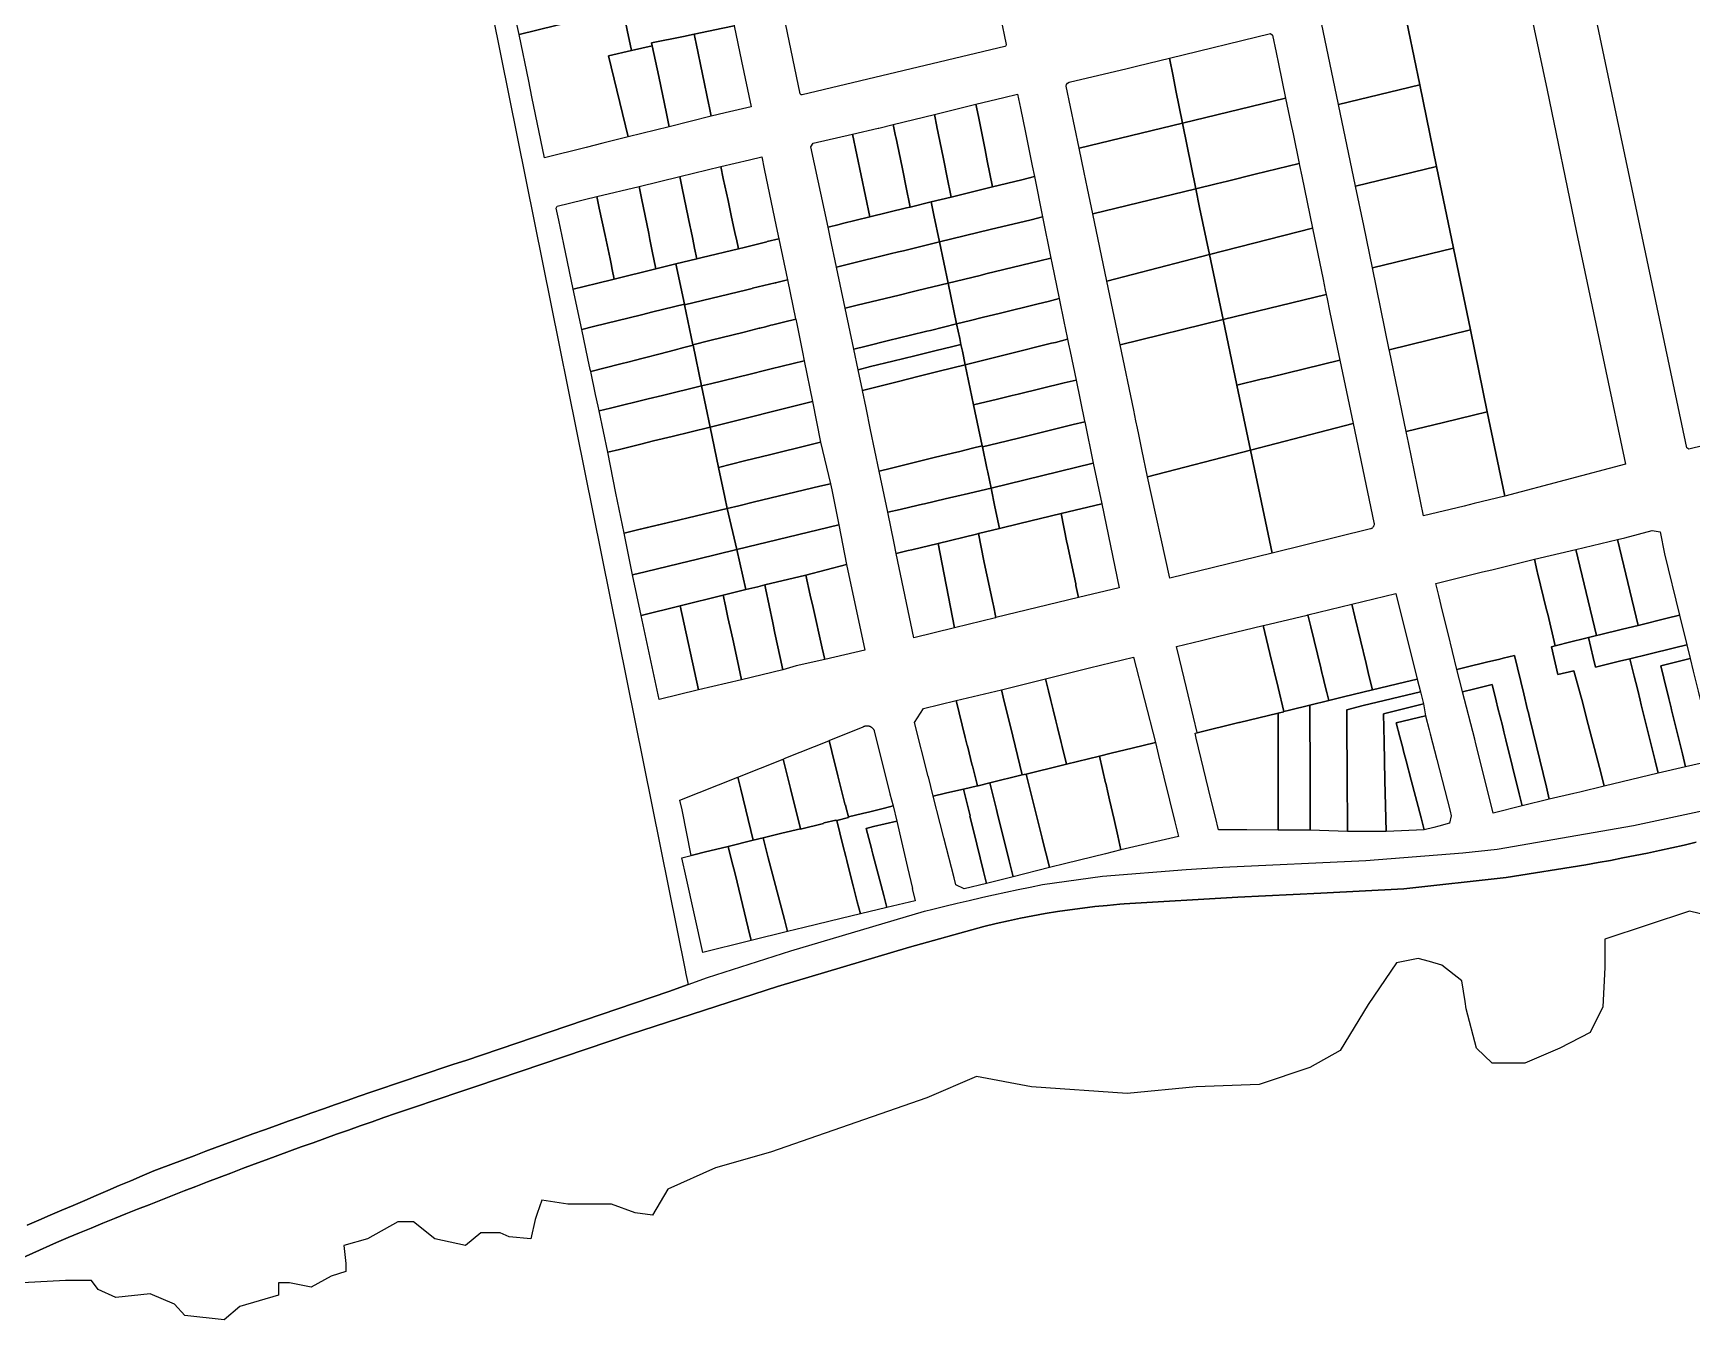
# Model space of a CAD drawing. Header units: metres. Extents: x 3 to 1005126, y 39 to 4383651.
# Drawn here: x 493170.4 to 493568.1, y 4356924.1 to 4357232.5 of the extents above; entities that cross this region are included whole.
import ezdxf

# ---------------------------------------------------------------- set-up
doc = ezdxf.new("R2010")
doc.units = ezdxf.units.M
doc.header["$MEASUREMENT"] = 0
doc.layers.add('TM_Llucmajor', color=7, linetype='Continuous')

msp = doc.modelspace()

# ---------------------------------------------------------------- linework, layer by layer
at = {"layer": 'TM_Llucmajor', "linetype": 'Continuous', "flags": 128}
for points in [[(493268.39, 4357297.29), (493326.8, 4357007.51), (493326.84, 4357007.32), (493327.44, 4357004.43), (493322.78, 4357002.75), (493274.13, 4356986.26), (493271.28, 4356985.32), (493268.43, 4356984.38), (493265.58, 4356983.44), (493262.74, 4356982.49), (493259.89, 4356981.53), (493257.05, 4356980.57), (493254.21, 4356979.6), (493251.37, 4356978.63), (493248.54, 4356977.65), (493245.7, 4356976.67), (493242.87, 4356975.68), (493240.04, 4356974.69), (493237.21, 4356973.69), (493234.38, 4356972.69), (493231.56, 4356971.68), (493228.73, 4356970.67), (493225.91, 4356969.65), (493223.09, 4356968.62), (493220.28, 4356967.59), (493217.46, 4356966.56), (493214.64, 4356965.52), (493211.83, 4356964.47), (493209.02, 4356963.42), (493206.22, 4356962.37), (493203.41, 4356961.31), (493200.6, 4356960.24), (493199.34, 4356959.76), (493196.57, 4356958.59), (493193.81, 4356957.41), (493191.05, 4356956.24), (493188.29, 4356955.06), (493185.53, 4356953.88), (493182.78, 4356952.7), (493180.02, 4356951.51), (493177.27, 4356950.33), (493174.51, 4356949.13), (493171.76, 4356947.94), (493169.01, 4356946.75)], [(493390.09, 4357295.4), (493403.68, 4357229.74), (493403.69, 4357229.6), (493403.64, 4357229.45), (493403.53, 4357229.34), (493403.38, 4357229.27), (493354.76, 4357217.67), (493354.61, 4357217.67), (493354.46, 4357217.73), (493354.34, 4357217.83), (493354.28, 4357217.98), (493341.65, 4357278.86)], [(493169.01, 4356946.75), (493171.76, 4356947.94), (493174.51, 4356949.13), (493177.27, 4356950.33), (493180.02, 4356951.51), (493182.78, 4356952.7), (493185.53, 4356953.88), (493188.29, 4356955.06), (493191.05, 4356956.24), (493193.81, 4356957.41), (493196.57, 4356958.59), (493199.34, 4356959.76), (493200.6, 4356960.24), (493203.41, 4356961.31), (493206.22, 4356962.37), (493209.02, 4356963.42), (493211.83, 4356964.47), (493214.64, 4356965.52), (493217.46, 4356966.56), (493220.28, 4356967.59), (493223.09, 4356968.62), (493225.91, 4356969.65), (493228.73, 4356970.67), (493231.56, 4356971.68), (493234.38, 4356972.69), (493237.21, 4356973.69), (493240.04, 4356974.69), (493242.87, 4356975.68), (493245.7, 4356976.67), (493248.54, 4356977.65), (493251.37, 4356978.63), (493254.21, 4356979.6), (493257.05, 4356980.57), (493259.89, 4356981.53), (493262.74, 4356982.49), (493265.58, 4356983.44), (493268.43, 4356984.38), (493271.28, 4356985.32), (493274.13, 4356986.26), (493322.78, 4357002.75), (493332.08, 4357006.11), (493352.09, 4357012.55), (493384.08, 4357022), (493386.07, 4357022.51), (493388.98, 4357023.23), (493391.9, 4357023.94), (493394.82, 4357024.62), (493397.74, 4357025.3), (493398.12, 4357025.38), (493400.67, 4357025.95), (493403.6, 4357026.59), (493406.54, 4357027.21), (493409.48, 4357027.81), (493412.42, 4357028.4), (493426.81, 4357030.41), (493446.87, 4357032.02), (493455.63, 4357032.55), (493489.89, 4357034.18), (493513.13, 4357036.01), (493521.43, 4357036.93), (493554.11, 4357042.54), (493576.46, 4357047.38)], [(493569.12, 4357038.55), (493566.2, 4357037.88), (493563.27, 4357037.22), (493560.34, 4357036.58), (493557.41, 4357035.96), (493554.47, 4357035.36), (493551.53, 4357034.78), (493548.58, 4357034.21), (493545.63, 4357033.66), (493542.68, 4357033.13), (493523.57, 4357030.13), (493498.99, 4357027.38), (493479.15, 4357026.31), (493459.23, 4357025.41), (493431.97, 4357023.77), (493430.9, 4357023.69), (493427.91, 4357023.42), (493424.93, 4357023.12), (493421.95, 4357022.77), (493418.98, 4357022.37), (493416.01, 4357021.93), (493413.05, 4357021.45), (493410.09, 4357020.92), (493407.15, 4357020.35), (493404.21, 4357019.73), (493401.29, 4357019.07), (493398.37, 4357018.37), (493380.51, 4357013.39), (493348.83, 4357003.95), (493313.64, 4356992.54), (493276.55, 4356979.97), (493274.38, 4356979.26), (493271.53, 4356978.32), (493268.69, 4356977.37), (493265.84, 4356976.42), (493263, 4356975.46), (493260.16, 4356974.49), (493257.32, 4356973.52), (493254.49, 4356972.54), (493251.65, 4356971.55), (493248.82, 4356970.56), (493245.99, 4356969.57), (493243.16, 4356968.57), (493240.34, 4356967.56), (493237.52, 4356966.54), (493234.7, 4356965.52), (493231.88, 4356964.49), (493229.06, 4356963.46), (493226.25, 4356962.42), (493223.43, 4356961.37), (493220.63, 4356960.32), (493217.82, 4356959.26), (493215.01, 4356958.2), (493212.21, 4356957.12), (493209.41, 4356956.05), (493206.61, 4356954.97), (493203.82, 4356953.88), (493201.03, 4356952.78), (493198.23, 4356951.68), (493195.45, 4356950.57), (493192.66, 4356949.46), (493189.88, 4356948.34), (493187.1, 4356947.21), (493184.32, 4356946.08), (493181.54, 4356944.94), (493178.77, 4356943.8), (493176, 4356942.65), (493153.2, 4356932.38)], [(493153.2, 4356932.38), (493176, 4356942.65), (493178.77, 4356943.8), (493181.54, 4356944.94), (493184.32, 4356946.08), (493187.1, 4356947.21), (493189.88, 4356948.34), (493192.66, 4356949.46), (493195.45, 4356950.57), (493198.23, 4356951.68), (493201.03, 4356952.78), (493203.82, 4356953.88), (493206.61, 4356954.97), (493209.41, 4356956.05), (493212.21, 4356957.12), (493215.01, 4356958.2), (493217.82, 4356959.26), (493220.63, 4356960.32), (493223.43, 4356961.37), (493226.25, 4356962.42), (493229.06, 4356963.46), (493231.88, 4356964.49), (493234.7, 4356965.52), (493237.52, 4356966.54), (493240.34, 4356967.56), (493243.16, 4356968.57), (493245.99, 4356969.57), (493248.82, 4356970.56), (493251.65, 4356971.55), (493254.49, 4356972.54), (493257.32, 4356973.52), (493260.16, 4356974.49), (493263, 4356975.46), (493265.84, 4356976.42), (493268.69, 4356977.37), (493271.53, 4356978.32), (493274.38, 4356979.26), (493276.55, 4356979.97), (493313.64, 4356992.54), (493348.83, 4357003.95), (493380.51, 4357013.39), (493398.37, 4357018.37), (493401.29, 4357019.07), (493404.21, 4357019.73), (493407.15, 4357020.35), (493410.09, 4357020.92), (493413.05, 4357021.45), (493416.01, 4357021.93), (493418.98, 4357022.37), (493421.95, 4357022.77), (493424.93, 4357023.12), (493427.91, 4357023.42), (493430.9, 4357023.69), (493431.97, 4357023.77), (493459.23, 4357025.41), (493479.15, 4357026.31), (493498.99, 4357027.38), (493523.57, 4357030.13), (493542.68, 4357033.13), (493545.63, 4357033.66), (493548.58, 4357034.21), (493551.53, 4357034.78), (493554.47, 4357035.36), (493557.41, 4357035.96), (493560.34, 4357036.58), (493563.27, 4357037.22), (493566.2, 4357037.88), (493569.12, 4357038.55)], [(493571.79, 4357021.01), (493567.52, 4357022.07), (493547.25, 4357015.33), (493547.25, 4357008.56), (493546.71, 4356999.13), (493543.69, 4356992.91), (493536.4, 4356989.18), (493528.04, 4356985.62), (493520.21, 4356985.62), (493516.48, 4356989.18), (493513.99, 4356998.61), (493513.71, 4357000.39), (493512.92, 4357005.37), (493508.12, 4357009.1), (493505.15, 4357009.94), (493502.43, 4357010.7), (493497.27, 4357009.63), (493490.51, 4356999.67), (493483.75, 4356988.64), (493476.46, 4356984.55), (493464.36, 4356980.46), (493449.24, 4356979.93), (493432.7, 4356978.33), (493409.76, 4356979.93), (493396.59, 4356982.42), (493384.68, 4356977.26), (493347.15, 4356964.28), (493333.99, 4356960.54), (493322.6, 4356955.38), (493318.87, 4356949.16), (493314.78, 4356949.69), (493309.09, 4356951.83), (493298.59, 4356951.83), (493292.37, 4356952.72), (493291.28, 4356949.57), (493290.76, 4356948.09), (493289.7, 4356943.47), (493284.54, 4356944), (493282.4, 4356944.89), (493277.78, 4356944.89), (493274.05, 4356941.87), (493266.75, 4356943.47), (493261.6, 4356947.56), (493257.86, 4356947.56), (493250.57, 4356943.47), (493244.87, 4356941.87), (493245.41, 4356937.6), (493245.41, 4356935.64), (493241.85, 4356934.58), (493237.05, 4356931.91), (493231.89, 4356932.97), (493229.22, 4356932.97), (493229.22, 4356929.95), (493219.97, 4356927.28), (493216.24, 4356924.08), (493206.81, 4356925.15), (493204.32, 4356927.82), (493198.45, 4356930.31), (493190.27, 4356929.42), (493186, 4356931.37), (493184.4, 4356933.51), (493182.25, 4356933.51), (493178.18, 4356933.51), (493167.86, 4356932.97)]]:
    msp.add_lwpolyline(points, dxfattribs=at)
for points in [[(493494.67, 4357259.31), (493490.24, 4357280.34), (493518.98, 4357287.36), (493524.44, 4357261.36), (493528.22, 4357243.27), (493533.37, 4357218.82), (493540.38, 4357185.09), (493547.14, 4357153.01), (493552.13, 4357129.19), (493523.22, 4357121.51), (493519.02, 4357141.76), (493514.97, 4357161.35), (493510.93, 4357180.95), (493506.88, 4357200.54), (493502.84, 4357220.14), (493498.79, 4357239.73), (493494.67, 4357259.31)], [(493586.38, 4357281.41), (493591.93, 4357255.58), (493604.68, 4357194.39), (493614.74, 4357144.14), (493594.22, 4357139.3), (493588.26, 4357137.9), (493567.34, 4357132.74), (493566.89, 4357133.06), (493549.95, 4357213.22), (493537.76, 4357271), (493586.38, 4357281.41)], [(493308.48, 4357237.42), (493305.84, 4357236.77), (493302.28, 4357235.9), (493298.42, 4357234.96), (493295.74, 4357234.31), (493286.9, 4357232.15), (493286.3, 4357235.06), (493284.87, 4357241.92), (493287.57, 4357242.57), (493303.53, 4357246.4), (493309.77, 4357248.05), (493311.81, 4357238.23), (493310.54, 4357237.92), (493308.48, 4357237.42)], [(493312.86, 4357233.19), (493311.81, 4357238.23), (493318.31, 4357239.82), (493322.35, 4357240.81), (493333.94, 4357243.63), (493336.43, 4357244.24), (493338.5, 4357234.21), (493335.75, 4357233.65), (493328.87, 4357232.24), (493326.29, 4357231.71), (493318.68, 4357230.16), (493318.82, 4357229.49), (493313.87, 4357228.33), (493312.86, 4357233.19)], [(493308.48, 4357237.42), (493310.54, 4357237.92), (493311.81, 4357238.23), (493312.86, 4357233.19), (493313.87, 4357228.33), (493308.33, 4357227.03), (493313.08, 4357207.61), (493306.96, 4357206.12), (493302.98, 4357205.09), (493293.01, 4357202.63), (493289.99, 4357217.24), (493289.22, 4357220.96), (493286.9, 4357232.15), (493295.74, 4357234.31), (493298.42, 4357234.96), (493302.28, 4357235.9), (493305.84, 4357236.77), (493308.48, 4357237.42)], [(493483.35, 4357215.41), (493479.25, 4357235), (493498.79, 4357239.73), (493502.84, 4357220.14), (493483.35, 4357215.41)], [(493318.82, 4357229.49), (493318.68, 4357230.16), (493326.29, 4357231.71), (493328.87, 4357232.24), (493329.35, 4357229.97), (493332.38, 4357215.33), (493332.46, 4357214.95), (493332.98, 4357212.61), (493322.93, 4357210.01), (493322.26, 4357213.23), (493320.38, 4357222.12), (493318.82, 4357229.49)], [(493329.35, 4357229.97), (493328.87, 4357232.24), (493335.75, 4357233.65), (493338.5, 4357234.21), (493340.23, 4357225.76), (493342.57, 4357214.8), (493336.31, 4357213.37), (493332.98, 4357212.61), (493332.46, 4357214.95), (493332.38, 4357215.33), (493329.35, 4357229.97)], [(493445.94, 4357210.94), (493444.37, 4357218.74), (493443.69, 4357222.14), (493442.81, 4357226.5), (493467.07, 4357232.44), (493467.55, 4357232.02), (493468.41, 4357227.85), (493468.97, 4357225.16), (493470.68, 4357216.9), (493445.94, 4357210.94)], [(493313.08, 4357207.61), (493308.33, 4357227.03), (493313.87, 4357228.33), (493318.82, 4357229.49), (493320.38, 4357222.12), (493322.26, 4357213.23), (493322.93, 4357210.01), (493313.08, 4357207.61)], [(493421.15, 4357204.94), (493418.04, 4357219.79), (493418.14, 4357220.21), (493418.39, 4357220.54), (493418.78, 4357220.74), (493432.7, 4357224.03), (493435.25, 4357224.65), (493442.81, 4357226.5), (493443.69, 4357222.14), (493444.37, 4357218.74), (493445.94, 4357210.94), (493421.15, 4357204.94)], [(493487.44, 4357195.82), (493483.35, 4357215.41), (493502.84, 4357220.14), (493506.88, 4357200.54), (493487.44, 4357195.82)], [(493397.02, 4357212.51), (493396.43, 4357215.44), (493403.13, 4357217.08), (493406.44, 4357217.89), (493407.12, 4357214.54), (493408.3, 4357208.71), (493409.91, 4357200.71), (493410.44, 4357198.09), (493407.42, 4357197.35), (493400.41, 4357195.63), (493399.15, 4357201.86), (493398.62, 4357204.56), (493397.02, 4357212.51)], [(493449.12, 4357195.18), (493445.94, 4357210.94), (493470.68, 4357216.9), (493471.94, 4357210.82), (493472.46, 4357208.32), (493473.92, 4357201.24), (493463.35, 4357198.66), (493456.79, 4357197.05), (493454.07, 4357196.39), (493449.12, 4357195.18)], [(493377.22, 4357207.65), (493377.19, 4357207.8), (493376.61, 4357210.59), (493386.5, 4357213.01), (493387.08, 4357210.15), (493387.1, 4357210.07), (493388.56, 4357202.77), (493388.8, 4357201.59), (493389.46, 4357198.29), (493390.48, 4357193.2), (493385.69, 4357192.03), (493380.71, 4357190.81), (493379.66, 4357195.89), (493378.97, 4357199.19), (493378.73, 4357200.36), (493377.22, 4357207.65)], [(493387.08, 4357210.15), (493386.5, 4357213.01), (493396.43, 4357215.44), (493397.02, 4357212.51), (493398.62, 4357204.56), (493399.15, 4357201.86), (493400.41, 4357195.63), (493390.48, 4357193.2), (493389.46, 4357198.29), (493388.8, 4357201.59), (493388.56, 4357202.77), (493387.1, 4357210.07), (493387.08, 4357210.15)], [(493360.99, 4357185.99), (493356.88, 4357205.21), (493357.42, 4357206.11), (493366.88, 4357208.3), (493370.99, 4357188.44), (493364.42, 4357186.83), (493363.68, 4357186.65), (493360.99, 4357185.99)], [(493370.99, 4357188.44), (493366.88, 4357208.3), (493373, 4357209.71), (493373.13, 4357209.74), (493376.61, 4357210.59), (493377.19, 4357207.8), (493377.22, 4357207.65), (493378.73, 4357200.36), (493378.97, 4357199.19), (493379.66, 4357195.89), (493380.71, 4357190.81), (493379.79, 4357190.59), (493370.99, 4357188.44)], [(493422.37, 4357199.11), (493421.15, 4357204.94), (493445.94, 4357210.94), (493449.12, 4357195.18), (493424.45, 4357189.15), (493423.18, 4357195.23), (493422.37, 4357199.11)], [(493326.04, 4357195.32), (493325.46, 4357198.13), (493335.25, 4357200.49), (493335.86, 4357197.69), (493337.01, 4357192.37), (493337.61, 4357189.58), (493337.87, 4357188.39), (493338.51, 4357185.45), (493338.83, 4357183.96), (493339.02, 4357183.1), (493339.51, 4357180.82), (493330.78, 4357178.69), (493329.5, 4357178.38), (493328.98, 4357180.95), (493328.54, 4357183.08), (493328.06, 4357185.42), (493327.92, 4357186.09), (493326.04, 4357195.32)], [(493335.86, 4357197.69), (493335.25, 4357200.49), (493342.13, 4357202.15), (493345.07, 4357202.86), (493345.68, 4357199.94), (493348.57, 4357186.17), (493349.2, 4357183.19), (493346.42, 4357182.51), (493346.29, 4357182.48), (493340.85, 4357181.15), (493339.51, 4357180.82), (493339.02, 4357183.1), (493338.83, 4357183.96), (493338.51, 4357185.45), (493337.87, 4357188.39), (493337.61, 4357189.58), (493337.01, 4357192.37), (493335.86, 4357197.69)], [(493450.06, 4357190.72), (493449.12, 4357195.18), (493454.07, 4357196.39), (493456.79, 4357197.05), (493463.35, 4357198.66), (493473.92, 4357201.24), (493474.02, 4357200.77), (493474.55, 4357198.22), (493477.13, 4357185.72), (493452.43, 4357179.44), (493450.06, 4357190.72)], [(493491.5, 4357176.2), (493489.41, 4357186.42), (493487.44, 4357195.82), (493506.88, 4357200.54), (493510.93, 4357180.95), (493491.5, 4357176.2)], [(493316.24, 4357192.95), (493315.67, 4357195.76), (493325.46, 4357198.13), (493326.04, 4357195.32), (493327.92, 4357186.09), (493328.06, 4357185.42), (493328.54, 4357183.08), (493328.98, 4357180.95), (493329.5, 4357178.38), (493324.53, 4357177.16), (493319.71, 4357175.99), (493318.84, 4357180.23), (493318.27, 4357183.06), (493317.98, 4357184.5), (493316.24, 4357192.95)], [(493386.35, 4357188.9), (493385.69, 4357192.03), (493390.48, 4357193.2), (493400.41, 4357195.63), (493407.42, 4357197.35), (493410.44, 4357198.09), (493412.39, 4357188.44), (493409.65, 4357187.77), (493399.85, 4357185.39), (493387.69, 4357182.44), (493386.35, 4357188.9)], [(493296.43, 4357187.68), (493295.82, 4357190.57), (493296.07, 4357191.03), (493305.54, 4357193.32), (493306.14, 4357190.5), (493307.53, 4357183.95), (493308.72, 4357178.37), (493308.97, 4357177.19), (493309.25, 4357175.87), (493309.74, 4357173.55), (493305.44, 4357172.5), (493302.87, 4357171.88), (493302.5, 4357171.79), (493299.91, 4357171.15), (493297.64, 4357181.93), (493296.43, 4357187.68)], [(493306.14, 4357190.5), (493305.54, 4357193.32), (493315.67, 4357195.76), (493316.24, 4357192.95), (493317.98, 4357184.5), (493318.27, 4357183.06), (493318.84, 4357180.23), (493319.71, 4357175.99), (493309.74, 4357173.55), (493309.25, 4357175.87), (493308.97, 4357177.19), (493308.72, 4357178.37), (493307.53, 4357183.95), (493306.14, 4357190.5)], [(493427.83, 4357173.05), (493424.45, 4357189.15), (493449.12, 4357195.18), (493450.06, 4357190.72), (493452.43, 4357179.44), (493427.83, 4357173.05)], [(493361.5, 4357183.58), (493360.99, 4357185.99), (493363.68, 4357186.65), (493364.42, 4357186.83), (493370.99, 4357188.44), (493379.79, 4357190.59), (493380.71, 4357190.81), (493385.69, 4357192.03), (493386.35, 4357188.9), (493387.69, 4357182.44), (493379.1, 4357180.35), (493377.84, 4357180.04), (493375.9, 4357179.57), (493365.89, 4357177.13), (493363, 4357176.43), (493361.5, 4357183.58)], [(493389.77, 4357172.56), (493387.69, 4357182.44), (493399.85, 4357185.39), (493409.65, 4357187.77), (493412.39, 4357188.44), (493414.39, 4357178.54), (493411.72, 4357177.89), (493398.82, 4357174.76), (493397.48, 4357174.43), (493389.77, 4357172.56)], [(493455.72, 4357163.84), (493452.43, 4357179.44), (493477.13, 4357185.72), (493479.67, 4357173.45), (493480.2, 4357170.88), (493480.41, 4357169.85), (493455.72, 4357163.84)], [(493326.54, 4357167.54), (493324.53, 4357177.16), (493329.5, 4357178.38), (493330.78, 4357178.69), (493339.51, 4357180.82), (493340.85, 4357181.15), (493346.29, 4357182.48), (493346.42, 4357182.51), (493349.2, 4357183.19), (493351.26, 4357173.37), (493348.67, 4357172.74), (493348.43, 4357172.68), (493348.34, 4357172.66), (493342.9, 4357171.33), (493342.77, 4357171.3), (493342.51, 4357171.24), (493341.5, 4357170.99), (493326.58, 4357167.34), (493326.54, 4357167.54)], [(493365.08, 4357166.57), (493363, 4357176.43), (493365.89, 4357177.13), (493375.9, 4357179.57), (493377.84, 4357180.04), (493379.1, 4357180.35), (493387.69, 4357182.44), (493389.77, 4357172.56), (493382.43, 4357170.78), (493381.13, 4357170.46), (493378.06, 4357169.72), (493367.99, 4357167.28), (493365.08, 4357166.57)], [(493495.51, 4357156.59), (493491.5, 4357176.2), (493510.93, 4357180.95), (493514.97, 4357161.35), (493495.51, 4357156.59)], [(493301.95, 4357161.47), (493299.91, 4357171.15), (493302.5, 4357171.79), (493302.87, 4357171.88), (493305.44, 4357172.5), (493309.74, 4357173.55), (493319.71, 4357175.99), (493324.53, 4357177.16), (493326.54, 4357167.54), (493319.01, 4357165.68), (493316.27, 4357165), (493304.72, 4357162.15), (493301.95, 4357161.47)], [(493391.81, 4357162.8), (493389.77, 4357172.56), (493397.48, 4357174.43), (493398.82, 4357174.76), (493411.72, 4357177.89), (493414.39, 4357178.54), (493414.61, 4357177.45), (493416.39, 4357168.86), (493413.72, 4357168.2), (493412.68, 4357167.94), (493411.05, 4357167.54), (493402.33, 4357165.39), (493397.96, 4357164.31), (493395.15, 4357163.62), (493391.81, 4357162.8)], [(493431.02, 4357157.82), (493427.83, 4357173.05), (493452.43, 4357179.44), (493455.72, 4357163.84), (493431.02, 4357157.82)], [(493328.59, 4357157.75), (493326.58, 4357167.34), (493341.5, 4357170.99), (493342.51, 4357171.24), (493342.77, 4357171.3), (493342.9, 4357171.33), (493348.34, 4357172.66), (493348.43, 4357172.68), (493348.67, 4357172.74), (493351.26, 4357173.37), (493353.22, 4357164.04), (493353.24, 4357163.96), (493350.33, 4357163.22), (493347.71, 4357162.56), (493347.3, 4357162.46), (493345.95, 4357162.12), (493344.63, 4357161.79), (493344.51, 4357161.76), (493340.84, 4357160.83), (493332.66, 4357158.78), (493328.59, 4357157.75)], [(493367.15, 4357156.72), (493365.08, 4357166.57), (493367.99, 4357167.28), (493378.06, 4357169.72), (493381.13, 4357170.46), (493382.43, 4357170.78), (493389.77, 4357172.56), (493391.81, 4357162.8), (493385.52, 4357161.25), (493384.69, 4357161.04), (493380.76, 4357160.07), (493375.5, 4357158.78), (493370.09, 4357157.44), (493367.15, 4357156.72)], [(493392.55, 4357159.26), (493391.81, 4357162.8), (493395.15, 4357163.62), (493397.96, 4357164.31), (493402.33, 4357165.39), (493411.05, 4357167.54), (493412.68, 4357167.94), (493413.72, 4357168.2), (493416.39, 4357168.86), (493417.61, 4357162.97), (493417.84, 4357161.86), (493418.41, 4357159.1), (493415.48, 4357158.37), (493414.59, 4357158.15), (493404.44, 4357155.62), (493393.87, 4357152.99), (493393.19, 4357156.24), (493392.84, 4357157.9), (493392.55, 4357159.26)], [(493459.02, 4357148.12), (493455.72, 4357163.84), (493480.41, 4357169.85), (493480.54, 4357169.23), (493481.3, 4357165.56), (493483.67, 4357154.07), (493466.74, 4357149.98), (493464.85, 4357149.53), (493459.02, 4357148.12)], [(493303.41, 4357154.54), (493301.95, 4357161.47), (493304.72, 4357162.15), (493316.27, 4357165), (493319.01, 4357165.68), (493326.54, 4357167.54), (493326.58, 4357167.34), (493328.59, 4357157.75), (493328.61, 4357157.67), (493326.39, 4357157.11), (493324.13, 4357156.53), (493320.71, 4357155.64), (493316.96, 4357154.66), (493314.15, 4357153.93), (493313.6, 4357153.79), (493310.98, 4357153.11), (493304.08, 4357151.38), (493303.98, 4357151.86), (493303.41, 4357154.54)], [(493328.61, 4357157.67), (493328.59, 4357157.75), (493332.66, 4357158.78), (493340.84, 4357160.83), (493344.51, 4357161.76), (493344.63, 4357161.79), (493345.95, 4357162.12), (493347.3, 4357162.46), (493347.71, 4357162.56), (493350.33, 4357163.22), (493353.24, 4357163.96), (493353.47, 4357162.8), (493354.12, 4357159.61), (493354.92, 4357155.64), (493355.17, 4357154.36), (493355.26, 4357153.93), (493347.35, 4357152), (493345.12, 4357151.46), (493343.28, 4357151.01), (493342.32, 4357150.77), (493332.79, 4357148.46), (493330.64, 4357147.93), (493328.61, 4357157.67)], [(493368.19, 4357151.81), (493367.15, 4357156.72), (493370.09, 4357157.44), (493375.5, 4357158.78), (493380.76, 4357160.07), (493384.69, 4357161.04), (493385.52, 4357161.25), (493391.81, 4357162.8), (493392.55, 4357159.26), (493392.84, 4357157.9), (493390.9, 4357157.42), (493386.55, 4357156.35), (493381.78, 4357155.17), (493376.52, 4357153.87), (493371.19, 4357152.55), (493368.19, 4357151.81)], [(493459.02, 4357148.12), (493462.3, 4357132.53), (493437.59, 4357126.11), (493436.22, 4357132.7), (493435.49, 4357136.28), (493435.16, 4357137.84), (493434.8, 4357139.54), (493434.27, 4357142.15), (493431.02, 4357157.82), (493455.72, 4357163.84), (493459.02, 4357148.12)], [(493499.57, 4357136.99), (493495.56, 4357156.31), (493495.51, 4357156.59), (493514.97, 4357161.35), (493519.02, 4357141.76), (493515.74, 4357140.96), (493508.54, 4357139.19), (493499.57, 4357136.99)], [(493306.08, 4357141.95), (493305.85, 4357143.04), (493305.25, 4357145.86), (493304.08, 4357151.38), (493310.98, 4357153.11), (493313.6, 4357153.79), (493314.15, 4357153.93), (493316.96, 4357154.66), (493320.71, 4357155.64), (493324.13, 4357156.53), (493326.39, 4357157.11), (493328.61, 4357157.67), (493330.64, 4357147.93), (493321.26, 4357145.64), (493317.89, 4357144.83), (493308.85, 4357142.62), (493306.08, 4357141.95)], [(493369.23, 4357146.86), (493369.21, 4357146.95), (493368.19, 4357151.81), (493371.19, 4357152.55), (493376.52, 4357153.87), (493381.78, 4357155.17), (493386.55, 4357156.35), (493390.9, 4357157.42), (493392.84, 4357157.9), (493393.19, 4357156.24), (493393.87, 4357152.99), (493387.59, 4357151.43), (493382.81, 4357150.24), (493377.55, 4357148.93), (493369.23, 4357146.86)], [(493395.88, 4357143.37), (493393.87, 4357152.99), (493404.44, 4357155.62), (493414.59, 4357158.15), (493415.48, 4357158.37), (493418.41, 4357159.1), (493418.66, 4357157.92), (493419.03, 4357156.15), (493420.44, 4357149.34), (493417.56, 4357148.64), (493406.53, 4357145.96), (493405.09, 4357145.61), (493401.59, 4357144.76), (493395.88, 4357143.37)], [(493332.71, 4357138.05), (493330.64, 4357147.93), (493332.79, 4357148.46), (493342.32, 4357150.77), (493343.28, 4357151.01), (493345.12, 4357151.46), (493347.35, 4357152), (493355.26, 4357153.93), (493357.23, 4357144.17), (493332.71, 4357138.05)], [(493395.88, 4357143.37), (493397.94, 4357133.56), (493395.64, 4357133), (493392.58, 4357132.25), (493390.84, 4357131.82), (493386.41, 4357130.75), (493381.33, 4357129.5), (493376.17, 4357128.23), (493373.25, 4357127.53), (493371.2, 4357137.41), (493370.1, 4357142.7), (493369.23, 4357146.86), (493377.55, 4357148.93), (493382.81, 4357150.24), (493387.59, 4357151.43), (493393.87, 4357152.99), (493395.88, 4357143.37)], [(493462.3, 4357132.53), (493459.02, 4357148.12), (493464.85, 4357149.53), (493466.74, 4357149.98), (493483.67, 4357154.07), (493486.85, 4357138.91), (493462.3, 4357132.53)], [(493397.94, 4357133.56), (493395.88, 4357143.37), (493401.59, 4357144.76), (493405.09, 4357145.61), (493406.53, 4357145.96), (493417.56, 4357148.64), (493420.44, 4357149.34), (493422.49, 4357139.48), (493422.52, 4357139.34), (493419.72, 4357138.65), (493407.28, 4357135.6), (493403.67, 4357134.71), (493397.99, 4357133.32), (493397.94, 4357133.56)], [(493308.18, 4357132.04), (493306.08, 4357141.95), (493308.85, 4357142.62), (493317.89, 4357144.83), (493321.26, 4357145.64), (493330.64, 4357147.93), (493332.71, 4357138.05), (493323.65, 4357135.82), (493319.16, 4357134.73), (493316.07, 4357133.96), (493310.97, 4357132.71), (493308.18, 4357132.04)], [(493334.72, 4357128.38), (493332.71, 4357138.05), (493357.23, 4357144.17), (493359.19, 4357134.47), (493356.59, 4357133.83), (493347.26, 4357131.5), (493340.97, 4357129.94), (493334.72, 4357128.38)], [(493523.22, 4357121.51), (493515.89, 4357119.73), (493513.47, 4357119.14), (493503.76, 4357116.78), (493500.12, 4357134.34), (493499.65, 4357136.61), (493499.57, 4357136.99), (493508.54, 4357139.19), (493515.74, 4357140.96), (493519.02, 4357141.76), (493523.22, 4357121.51)], [(493334.72, 4357128.38), (493336.23, 4357121.3), (493336.82, 4357118.54), (493327.41, 4357116.3), (493325.46, 4357115.83), (493317.3, 4357113.88), (493314.96, 4357113.32), (493312.07, 4357112.63), (493310.14, 4357122.25), (493308.18, 4357132.04), (493310.97, 4357132.71), (493316.07, 4357133.96), (493319.16, 4357134.73), (493323.65, 4357135.82), (493332.71, 4357138.05), (493334.72, 4357128.38)], [(493399.26, 4357127.27), (493399.06, 4357128.22), (493397.99, 4357133.32), (493403.67, 4357134.71), (493407.28, 4357135.6), (493419.72, 4357138.65), (493422.52, 4357139.34), (493424.58, 4357129.38), (493400.06, 4357123.46), (493399.26, 4357127.27)], [(493467.48, 4357107.86), (493462.3, 4357132.53), (493486.85, 4357138.91), (493491.82, 4357115.23), (493491.85, 4357115.12), (493491.88, 4357115.01), (493491.89, 4357114.89), (493491.89, 4357114.82), (493491.89, 4357114.7), (493491.88, 4357114.63), (493491.85, 4357114.51), (493491.83, 4357114.44), (493491.79, 4357114.32), (493491.76, 4357114.26), (493491.69, 4357114.15), (493491.61, 4357114.04), (493491.53, 4357113.94), (493491.43, 4357113.86), (493491.33, 4357113.79), (493491.22, 4357113.73), (493491.12, 4357113.68), (493491.01, 4357113.64), (493467.48, 4357107.86)], [(493336.23, 4357121.3), (493334.72, 4357128.38), (493340.97, 4357129.94), (493347.26, 4357131.5), (493356.59, 4357133.83), (493359.19, 4357134.47), (493361.58, 4357124.49), (493358.98, 4357123.87), (493343.32, 4357120.11), (493339.57, 4357119.21), (493336.82, 4357118.54), (493336.23, 4357121.3)], [(493375.3, 4357117.64), (493373.25, 4357127.53), (493376.17, 4357128.23), (493381.33, 4357129.5), (493386.41, 4357130.75), (493390.84, 4357131.82), (493392.58, 4357132.25), (493395.64, 4357133), (493397.94, 4357133.56), (493397.99, 4357133.32), (493399.06, 4357128.22), (493399.26, 4357127.27), (493400.06, 4357123.46), (493393.6, 4357121.94), (493392.93, 4357121.78), (493389.04, 4357120.87), (493384.09, 4357119.7), (493383.65, 4357119.61), (493382.6, 4357119.36), (493378.24, 4357118.33), (493375.3, 4357117.64)], [(493401, 4357118.96), (493400.06, 4357123.46), (493424.58, 4357129.38), (493426.59, 4357119.67), (493416.89, 4357117.32), (493406.98, 4357114.93), (493402.09, 4357113.74), (493401, 4357118.96)], [(493467.48, 4357107.86), (493442.91, 4357101.83), (493437.59, 4357126.11), (493462.3, 4357132.53), (493467.48, 4357107.86)], [(493339.09, 4357108.71), (493336.82, 4357118.54), (493339.57, 4357119.21), (493343.32, 4357120.11), (493358.98, 4357123.87), (493361.58, 4357124.49), (493361.87, 4357123.05), (493363.54, 4357114.64), (493339.09, 4357108.71)], [(493376.84, 4357110.21), (493375.3, 4357117.64), (493378.24, 4357118.33), (493382.6, 4357119.36), (493383.65, 4357119.61), (493384.09, 4357119.7), (493389.04, 4357120.87), (493392.93, 4357121.78), (493393.6, 4357121.94), (493400.06, 4357123.46), (493401, 4357118.96), (493402.09, 4357113.74), (493397.09, 4357112.53), (493396.58, 4357112.39), (493387.35, 4357110.17), (493381.07, 4357108.64), (493380.18, 4357108.45), (493377.35, 4357107.77), (493376.84, 4357110.21)], [(493314.07, 4357102.64), (493312.07, 4357112.63), (493314.96, 4357113.32), (493325.46, 4357115.83), (493327.41, 4357116.3), (493336.82, 4357118.54), (493339.09, 4357108.71), (493329.71, 4357106.43), (493325.38, 4357105.38), (493317.12, 4357103.38), (493314.07, 4357102.64)], [(493398.44, 4357105.61), (493398.35, 4357106.01), (493397.09, 4357112.53), (493402.09, 4357113.74), (493406.98, 4357114.93), (493416.89, 4357117.32), (493418.25, 4357110.42), (493418.3, 4357110.17), (493420.35, 4357100.46), (493420.42, 4357100.13), (493421.04, 4357097.2), (493411.14, 4357094.79), (493401.24, 4357092.39), (493400.62, 4357095.33), (493400.55, 4357095.64), (493398.44, 4357105.61)], [(493418.25, 4357110.42), (493416.89, 4357117.32), (493426.59, 4357119.67), (493430.75, 4357099.54), (493421.04, 4357097.2), (493420.42, 4357100.13), (493420.35, 4357100.46), (493418.3, 4357110.17), (493418.25, 4357110.42)], [(493341.31, 4357099.11), (493339.09, 4357108.71), (493363.54, 4357114.64), (493365.42, 4357105.16), (493355.66, 4357102.57), (493345.79, 4357100.22), (493344.14, 4357099.81), (493341.31, 4357099.11)], [(493555.18, 4357090.52), (493550.22, 4357111.13), (493552, 4357111.55), (493558.59, 4357113.27), (493560.5, 4357112.99), (493561.55, 4357107.72), (493565.1, 4357092.95), (493562.16, 4357092.23), (493555.18, 4357090.52)], [(493391.34, 4357089.95), (493381.55, 4357087.54), (493377.35, 4357107.77), (493380.18, 4357108.45), (493381.07, 4357108.64), (493387.35, 4357110.17), (493391.34, 4357089.95)], [(493391.34, 4357089.95), (493387.35, 4357110.17), (493396.58, 4357112.39), (493397.09, 4357112.53), (493398.35, 4357106.01), (493398.44, 4357105.61), (493400.55, 4357095.64), (493400.62, 4357095.33), (493401.24, 4357092.39), (493401.12, 4357092.36), (493391.34, 4357089.95)], [(493531.03, 4357103.47), (493530.33, 4357106.38), (493540.27, 4357108.75), (493545.25, 4357088.08), (493543.28, 4357087.6), (493542.3, 4357087.36), (493539.08, 4357086.57), (493535.33, 4357085.64), (493533.51, 4357093.2), (493533.26, 4357094.23), (493531.11, 4357103.13), (493531.03, 4357103.47)], [(493545.25, 4357088.08), (493540.27, 4357108.75), (493550.22, 4357111.13), (493555.18, 4357090.52), (493551.48, 4357089.61), (493545.94, 4357088.25), (493545.25, 4357088.08)], [(493316.15, 4357092.91), (493314.07, 4357102.64), (493317.12, 4357103.38), (493325.38, 4357105.38), (493329.71, 4357106.43), (493339.09, 4357108.71), (493341.31, 4357099.11), (493335.82, 4357097.76), (493325.55, 4357095.23), (493316.15, 4357092.91)], [(493356.73, 4357097.8), (493355.66, 4357102.57), (493365.42, 4357105.16), (493369.83, 4357084.63), (493360.19, 4357082.33), (493359.57, 4357085.1), (493357.4, 4357094.8), (493356.73, 4357097.8)], [(493507.39, 4357097.68), (493507.23, 4357098.33), (493506.68, 4357100.59), (493516.92, 4357103.09), (493517.88, 4357103.33), (493520.1, 4357103.87), (493530.33, 4357106.38), (493531.03, 4357103.47), (493531.11, 4357103.13), (493533.26, 4357094.23), (493533.51, 4357093.2), (493535.33, 4357085.64), (493534.42, 4357085.42), (493535.96, 4357078.76), (493539.8, 4357079.67), (493541.55, 4357073.3), (493541.84, 4357072.19), (493542.79, 4357068.28), (493546.3, 4357054.93), (493547.08, 4357051.98), (493541.22, 4357050.56), (493539.75, 4357050.22), (493533.87, 4357048.91), (493533.19, 4357051.73), (493529.24, 4357068.14), (493528.98, 4357069.2), (493528.89, 4357069.58), (493528.71, 4357070.32), (493527.8, 4357074.1), (493525.58, 4357083.32), (493522.86, 4357082.66), (493522.06, 4357082.46), (493518.87, 4357081.68), (493513.98, 4357080.49), (493511.74, 4357079.94), (493509.62, 4357088.6), (493508.3, 4357093.97), (493507.39, 4357097.68)], [(493347.73, 4357091.15), (493345.96, 4357099.43), (493345.79, 4357100.22), (493355.66, 4357102.57), (493356.73, 4357097.8), (493357.4, 4357094.8), (493359.57, 4357085.1), (493360.19, 4357082.33), (493353.36, 4357080.8), (493350.14, 4357079.84), (493349.5, 4357082.85), (493348.26, 4357088.66), (493347.73, 4357091.15)], [(493329.95, 4357075.05), (493325.55, 4357095.23), (493335.82, 4357097.76), (493336.38, 4357095.19), (493336.99, 4357092.4), (493337.74, 4357088.96), (493338.28, 4357086.49), (493339.58, 4357080.5), (493340.24, 4357077.49), (493329.95, 4357075.05)], [(493336.38, 4357095.19), (493335.82, 4357097.76), (493341.31, 4357099.11), (493344.14, 4357099.81), (493345.79, 4357100.22), (493345.96, 4357099.43), (493347.73, 4357091.15), (493348.26, 4357088.66), (493349.5, 4357082.85), (493350.14, 4357079.84), (493340.24, 4357077.49), (493339.58, 4357080.5), (493338.28, 4357086.49), (493337.74, 4357088.96), (493336.99, 4357092.4), (493336.38, 4357095.19)], [(493487.25, 4357092.6), (493486.56, 4357095.63), (493497.07, 4357098.21), (493502.26, 4357077.67), (493499.19, 4357076.92), (493491.51, 4357075.06), (493490.67, 4357078.52), (493489.96, 4357081.43), (493487.25, 4357092.6)], [(493329.95, 4357075.05), (493320.47, 4357072.74), (493316.15, 4357092.91), (493325.55, 4357095.23), (493329.95, 4357075.05)], [(493465.39, 4357090.49), (493475.84, 4357093.01), (493475.99, 4357093.05), (493476.7, 4357090.16), (493479.11, 4357080.35), (493479.47, 4357078.87), (493479.51, 4357078.72), (493480.19, 4357075.97), (493480.56, 4357074.45), (493481.03, 4357072.51), (493476.5, 4357071.42), (493471.64, 4357070.24), (493470.26, 4357069.9), (493468.86, 4357075.65), (493466.92, 4357083.77), (493465.32, 4357090.48), (493465.39, 4357090.49)], [(493476.7, 4357090.16), (493475.99, 4357093.05), (493486.56, 4357095.63), (493487.25, 4357092.6), (493489.96, 4357081.43), (493490.67, 4357078.52), (493491.51, 4357075.06), (493484.6, 4357073.38), (493481.03, 4357072.51), (493480.56, 4357074.45), (493480.19, 4357075.97), (493479.51, 4357078.72), (493479.47, 4357078.87), (493479.11, 4357080.35), (493476.7, 4357090.16)], [(493544.45, 4357082.8), (493543.28, 4357087.6), (493545.25, 4357088.08), (493545.94, 4357088.25), (493551.48, 4357089.61), (493555.18, 4357090.52), (493562.16, 4357092.23), (493565.1, 4357092.95), (493566.84, 4357085.88), (493563.89, 4357085.16), (493557.74, 4357083.65), (493553.22, 4357082.55), (493550.71, 4357081.93), (493545.01, 4357080.53), (493544.45, 4357082.8)], [(493465.32, 4357090.48), (493466.92, 4357083.77), (493468.86, 4357075.65), (493470.26, 4357069.9), (493470.28, 4357069.82), (493468.93, 4357069.49), (493459.65, 4357067.26), (493459.46, 4357067.22), (493449.44, 4357064.8), (493449.44, 4357064.83), (493448.57, 4357068.56), (493446.9, 4357075.58), (493445.24, 4357082.53), (493444.53, 4357085.46), (493444.53, 4357085.47), (493450.54, 4357086.94), (493454.68, 4357087.93), (493456.39, 4357088.34), (493465.31, 4357090.52), (493465.32, 4357090.48)], [(493541.55, 4357073.3), (493539.8, 4357079.67), (493535.96, 4357078.76), (493534.42, 4357085.42), (493535.33, 4357085.64), (493539.08, 4357086.57), (493542.3, 4357087.36), (493543.28, 4357087.6), (493544.45, 4357082.8), (493545.01, 4357080.53), (493550.71, 4357081.93), (493553.22, 4357082.55), (493554.25, 4357078.37), (493554.63, 4357076.86), (493555.09, 4357074.98), (493555.69, 4357072.57), (493555.96, 4357071.46), (493559.26, 4357058.1), (493559.99, 4357055.13), (493547.08, 4357051.98), (493546.3, 4357054.93), (493542.79, 4357068.28), (493541.84, 4357072.19), (493541.55, 4357073.3)], [(493554.25, 4357078.37), (493553.22, 4357082.55), (493557.74, 4357083.65), (493563.89, 4357085.16), (493566.84, 4357085.88), (493567.65, 4357082.56), (493560.62, 4357080.83), (493561.35, 4357077.85), (493562.53, 4357073.04), (493563.08, 4357070.79), (493563.2, 4357070.3), (493565.8, 4357059.71), (493566.56, 4357056.63), (493559.99, 4357055.13), (493559.26, 4357058.1), (493555.96, 4357071.46), (493555.69, 4357072.57), (493555.09, 4357074.98), (493554.63, 4357076.86), (493554.25, 4357078.37)], [(493423.66, 4357080.33), (493434.21, 4357082.95), (493439.48, 4357062.5), (493433.88, 4357061.12), (493428.84, 4357059.9), (493426.06, 4357059.22), (493418.19, 4357057.3), (493413.83, 4357074.81), (493413.11, 4357077.71), (493423.66, 4357080.33)], [(493518.87, 4357081.68), (493522.06, 4357082.46), (493522.86, 4357082.66), (493525.58, 4357083.32), (493527.8, 4357074.1), (493528.71, 4357070.32), (493528.89, 4357069.58), (493528.98, 4357069.2), (493529.24, 4357068.14), (493533.19, 4357051.73), (493533.87, 4357048.91), (493527.41, 4357047.29), (493526.7, 4357050.15), (493523.49, 4357063.06), (493523.01, 4357065.01), (493522.64, 4357066.5), (493521.6, 4357070.68), (493521.16, 4357072.45), (493520.2, 4357076.37), (493515.69, 4357075.26), (493513.1, 4357074.63), (493513.01, 4357074.97), (493511.74, 4357079.94), (493513.98, 4357080.49), (493518.87, 4357081.68)], [(493561.35, 4357077.85), (493560.62, 4357080.83), (493567.65, 4357082.56), (493568.39, 4357079.58), (493569.01, 4357076.99), (493569.56, 4357074.77), (493572.84, 4357061.44), (493573.62, 4357058.25), (493566.56, 4357056.63), (493565.8, 4357059.71), (493563.2, 4357070.3), (493563.08, 4357070.79), (493562.53, 4357073.04), (493561.35, 4357077.85)], [(493403.24, 4357072.3), (493402.56, 4357075.1), (493413.11, 4357077.71), (493418.19, 4357057.3), (493417.18, 4357057.05), (493408.46, 4357054.91), (493407.55, 4357054.69), (493404.7, 4357066.32), (493403.24, 4357072.3)], [(493476.52, 4357065.63), (493476.5, 4357071.42), (493481.03, 4357072.51), (493484.6, 4357073.38), (493491.51, 4357075.06), (493499.19, 4357076.92), (493502.26, 4357077.67), (493503, 4357074.63), (493489.28, 4357071.29), (493485.34, 4357070.33), (493485.36, 4357067.22), (493485.39, 4357062.24), (493485.41, 4357059.3), (493485.46, 4357051.8), (493485.51, 4357044.3), (493485.53, 4357041.15), (493476.59, 4357041.46), (493476.57, 4357044.51), (493476.55, 4357052.01), (493476.54, 4357056.51), (493476.53, 4357059.51), (493476.52, 4357065.63)], [(493392.39, 4357069.6), (493391.66, 4357072.51), (493402.56, 4357075.1), (493403.24, 4357072.3), (493404.7, 4357066.32), (493407.55, 4357054.69), (493399.77, 4357052.76), (493396.95, 4357052.1), (493396.8, 4357052.07), (493395.59, 4357056.89), (493395.57, 4357056.96), (493394.39, 4357061.66), (493394.37, 4357061.74), (493393.88, 4357063.67), (493392.39, 4357069.6)], [(493485.36, 4357067.22), (493485.34, 4357070.33), (493489.28, 4357071.29), (493503, 4357074.63), (493503.72, 4357071.71), (493494.17, 4357069.37), (493494.31, 4357062.62), (493494.5, 4357053.42), (493494.69, 4357044.22), (493494.76, 4357041.11), (493485.53, 4357041.15), (493485.51, 4357044.3), (493485.46, 4357051.8), (493485.41, 4357059.3), (493485.39, 4357062.24), (493485.36, 4357067.22)], [(493520.2, 4357076.37), (493521.16, 4357072.45), (493521.6, 4357070.68), (493522.64, 4357066.5), (493523.01, 4357065.01), (493523.49, 4357063.06), (493526.7, 4357050.15), (493527.41, 4357047.29), (493520.47, 4357045.55), (493519.73, 4357048.46), (493516.28, 4357062.13), (493516.01, 4357063.22), (493513.1, 4357074.63), (493515.69, 4357075.26), (493520.2, 4357076.37)], [(493385.05, 4357054.21), (493385.02, 4357054.31), (493381.73, 4357067.23), (493383.85, 4357070.65), (493391.66, 4357072.51), (493392.39, 4357069.6), (493393.88, 4357063.67), (493394.37, 4357061.74), (493394.39, 4357061.66), (493395.57, 4357056.96), (493395.59, 4357056.89), (493396.8, 4357052.07), (493393.46, 4357051.29), (493393.02, 4357051.19), (493389.12, 4357050.28), (493386.22, 4357049.61), (493385.05, 4357054.21)], [(493449.44, 4357064.8), (493459.46, 4357067.22), (493459.65, 4357067.26), (493468.93, 4357069.49), (493468.93, 4357064.99), (493468.93, 4357062.26), (493468.93, 4357057.79), (493468.93, 4357044.56), (493468.93, 4357041.47), (493461.41, 4357041.5), (493454.59, 4357041.51), (493453.86, 4357044.54), (493452.78, 4357048.98), (493449.27, 4357063.46), (493448.97, 4357064.68), (493449.44, 4357064.8)], [(493470.26, 4357069.9), (493471.64, 4357070.24), (493476.5, 4357071.42), (493476.52, 4357065.63), (493476.53, 4357059.51), (493476.54, 4357056.51), (493476.55, 4357052.01), (493476.57, 4357044.51), (493476.59, 4357041.46), (493474.14, 4357041.46), (493468.93, 4357041.47), (493468.93, 4357044.56), (493468.93, 4357057.79), (493468.93, 4357062.26), (493468.93, 4357064.99), (493468.93, 4357069.49), (493470.28, 4357069.82), (493470.26, 4357069.9)], [(493494.31, 4357062.62), (493494.17, 4357069.37), (493503.72, 4357071.71), (493504.24, 4357068.87), (493497.21, 4357067.17), (493498.1, 4357063.78), (493498.77, 4357061.22), (493498.98, 4357060.39), (493499.59, 4357058.08), (493500.8, 4357053.47), (493503.17, 4357044.41), (493503.9, 4357041.54), (493494.76, 4357041.11), (493494.69, 4357044.22), (493494.5, 4357053.42), (493494.31, 4357062.62)], [(493365.88, 4357044.62), (493365.85, 4357044.61), (493365.34, 4357046.72), (493365.16, 4357047.49), (493365.15, 4357047.49), (493365.08, 4357047.47), (493364.39, 4357050.28), (493363.36, 4357054.46), (493361.92, 4357060.3), (493361.27, 4357062.92), (493369.43, 4357066.25), (493369.51, 4357066.29), (493369.59, 4357066.33), (493369.68, 4357066.36), (493369.77, 4357066.39), (493369.86, 4357066.42), (493369.96, 4357066.44), (493370.05, 4357066.46), (493370.15, 4357066.47), (493370.26, 4357066.48), (493370.36, 4357066.48), (493370.46, 4357066.48), (493370.57, 4357066.47), (493370.67, 4357066.45), (493370.77, 4357066.43), (493370.88, 4357066.4), (493370.98, 4357066.36), (493371.08, 4357066.32), (493371.17, 4357066.28), (493371.27, 4357066.23), (493371.36, 4357066.17), (493371.44, 4357066.11), (493371.52, 4357066.05), (493371.6, 4357065.98), (493371.67, 4357065.91), (493371.74, 4357065.84), (493371.81, 4357065.76), (493371.86, 4357065.68), (493371.92, 4357065.6), (493371.97, 4357065.52), (493372.01, 4357065.44), (493372.05, 4357065.35), (493372.08, 4357065.27), (493375.78, 4357050.18), (493376.59, 4357047.24), (493374.54, 4357046.74), (493371.01, 4357045.87), (493369.27, 4357045.45), (493365.88, 4357044.62)], [(493498.1, 4357063.78), (493497.21, 4357067.17), (493504.24, 4357068.87), (493505.11, 4357065.48), (493505.35, 4357064.54), (493506.93, 4357058.42), (493510.11, 4357046.04), (493510.38, 4357044.87), (493510, 4357043.11), (493507.43, 4357042.38), (493506.25, 4357042.05), (493503.9, 4357041.54), (493503.17, 4357044.41), (493500.8, 4357053.47), (493499.59, 4357058.08), (493498.98, 4357060.39), (493498.77, 4357061.22), (493498.1, 4357063.78)], [(493365.15, 4357047.49), (493365.16, 4357047.49), (493365.34, 4357046.72), (493365.85, 4357044.61), (493365.88, 4357044.46), (493363.08, 4357043.79), (493362.89, 4357043.75), (493362.87, 4357043.83), (493360.08, 4357043.17), (493359.87, 4357043.12), (493359.89, 4357043.05), (493354.39, 4357041.69), (493354.36, 4357041.8), (493351.98, 4357051.43), (493350.22, 4357058.5), (493350.88, 4357058.77), (493361.19, 4357062.89), (493361.27, 4357062.92), (493361.92, 4357060.3), (493363.36, 4357054.46), (493364.39, 4357050.28), (493365.08, 4357047.47), (493365.15, 4357047.49)], [(493426.79, 4357056.02), (493426.06, 4357059.22), (493428.84, 4357059.9), (493433.88, 4357061.12), (493439.48, 4357062.5), (493440.24, 4357059.38), (493444.15, 4357043.41), (493445.01, 4357039.9), (493431.21, 4357036.73), (493430.43, 4357040.12), (493429.56, 4357043.99), (493428.47, 4357048.68), (493428.13, 4357050.18), (493427.56, 4357052.68), (493427.52, 4357052.82), (493426.79, 4357056.02)], [(493354.36, 4357041.8), (493349.9, 4357040.72), (493345.46, 4357039.63), (493343.06, 4357039.04), (493340.06, 4357051.3), (493339.36, 4357054.17), (493350.22, 4357058.5), (493351.98, 4357051.43), (493354.36, 4357041.8)], [(493410.15, 4357048.15), (493408.46, 4357054.91), (493417.18, 4357057.05), (493418.19, 4357057.3), (493426.06, 4357059.22), (493426.79, 4357056.02), (493427.52, 4357052.82), (493427.56, 4357052.68), (493428.13, 4357050.18), (493428.47, 4357048.68), (493429.56, 4357043.99), (493430.43, 4357040.12), (493431.21, 4357036.73), (493427.51, 4357035.81), (493417.97, 4357033.43), (493414.08, 4357032.46), (493413.24, 4357035.81), (493413.13, 4357036.27), (493412.31, 4357039.54), (493410.15, 4357048.15)], [(493325.97, 4357046.29), (493325.48, 4357048.66), (493339.36, 4357054.17), (493340.06, 4357051.3), (493343.06, 4357039.04), (493337.07, 4357037.57), (493331.27, 4357036.16), (493329.1, 4357035.63), (493328.2, 4357035.39), (493325.97, 4357046.29)], [(493401.34, 4357046.42), (493399.77, 4357052.76), (493407.55, 4357054.69), (493408.46, 4357054.91), (493410.15, 4357048.15), (493412.31, 4357039.54), (493413.13, 4357036.27), (493413.24, 4357035.81), (493414.08, 4357032.46), (493405.34, 4357030.28), (493404.63, 4357033.15), (493404.39, 4357034.1), (493401.52, 4357045.7), (493401.34, 4357046.42)], [(493387.88, 4357043.08), (493386.22, 4357049.61), (493389.12, 4357050.28), (493393.02, 4357051.19), (493393.46, 4357051.29), (493395.06, 4357044.86), (493394.98, 4357044.84), (493395.85, 4357041.35), (493398.27, 4357031.57), (493398.98, 4357028.69), (493393.6, 4357027.35), (493391.64, 4357028.33), (493391.22, 4357029.99), (493388.77, 4357039.59), (493387.88, 4357043.08)], [(493395.06, 4357044.86), (493393.46, 4357051.29), (493396.8, 4357052.07), (493396.95, 4357052.1), (493399.77, 4357052.76), (493401.34, 4357046.42), (493401.52, 4357045.7), (493404.39, 4357034.1), (493404.63, 4357033.15), (493405.34, 4357030.28), (493398.98, 4357028.69), (493398.27, 4357031.57), (493395.85, 4357041.35), (493394.98, 4357044.84), (493395.06, 4357044.86)], [(493365.85, 4357044.61), (493365.88, 4357044.62), (493369.27, 4357045.45), (493371.01, 4357045.87), (493374.54, 4357046.74), (493376.59, 4357047.24), (493377.45, 4357043.6), (493371.92, 4357042.3), (493370.14, 4357041.88), (493371.4, 4357037.05), (493371.49, 4357036.71), (493371.51, 4357036.63), (493371.76, 4357035.66), (493373.33, 4357029.69), (493374.35, 4357025.8), (493375.11, 4357022.89), (493368.74, 4357021.36), (493367.95, 4357024.25), (493366.99, 4357028.11), (493366.46, 4357030.23), (493365.48, 4357034.15), (493365.24, 4357035.12), (493364.55, 4357037.86), (493363.08, 4357043.79), (493365.88, 4357044.46), (493365.85, 4357044.61)], [(493363.08, 4357043.79), (493364.55, 4357037.86), (493365.24, 4357035.12), (493365.48, 4357034.15), (493366.46, 4357030.23), (493366.99, 4357028.11), (493367.95, 4357024.25), (493368.74, 4357021.36), (493364.1, 4357020.27), (493355.23, 4357018.12), (493351.27, 4357017.14), (493350.56, 4357020.04), (493346.64, 4357034.79), (493345.46, 4357039.63), (493349.9, 4357040.72), (493354.36, 4357041.8), (493354.39, 4357041.69), (493359.89, 4357043.05), (493359.87, 4357043.12), (493360.08, 4357043.17), (493362.87, 4357043.83), (493362.89, 4357043.75), (493363.08, 4357043.79)], [(493371.4, 4357037.05), (493370.14, 4357041.88), (493371.92, 4357042.3), (493377.45, 4357043.6), (493378.59, 4357038.77), (493380.07, 4357032.49), (493381.26, 4357027.47), (493381.14, 4357027.44), (493381.85, 4357024.51), (493375.11, 4357022.89), (493374.35, 4357025.8), (493373.33, 4357029.69), (493371.76, 4357035.66), (493371.51, 4357036.63), (493371.49, 4357036.71), (493371.4, 4357037.05)], [(493326.98, 4357030.18), (493325.96, 4357034.85), (493328.2, 4357035.39), (493329.1, 4357035.63), (493331.27, 4357036.16), (493337.07, 4357037.57), (493337.87, 4357034.29), (493338.68, 4357030.98), (493341.87, 4357017.94), (493342.59, 4357014.99), (493341.91, 4357014.82), (493330.93, 4357012.14), (493326.98, 4357030.18)], [(493337.87, 4357034.29), (493337.07, 4357037.57), (493343.06, 4357039.04), (493345.46, 4357039.63), (493346.64, 4357034.79), (493350.56, 4357020.04), (493351.27, 4357017.14), (493342.59, 4357014.99), (493341.87, 4357017.94), (493338.68, 4357030.98), (493337.87, 4357034.29)]]:
    msp.add_lwpolyline(points, close=True, dxfattribs=at)

doc.saveas('drawing.dxf')
